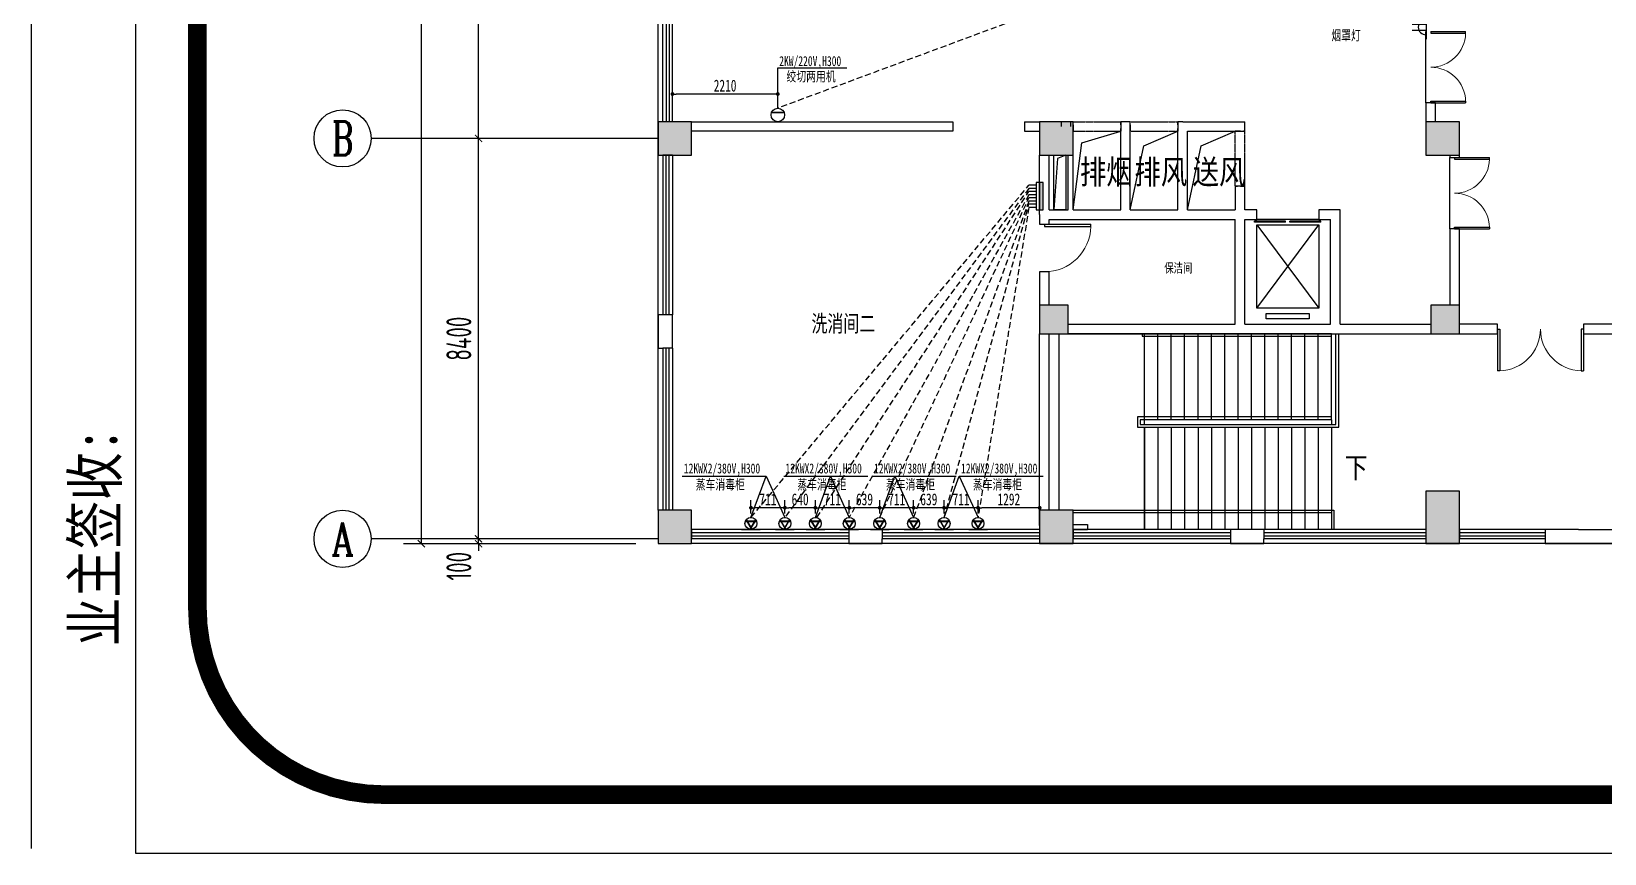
# Model space of a CAD drawing. Header units: inches. Extents: x -584 to 1446124, y -108140 to 99637.
# Drawn here: x 1309996 to 1342978, y 5780 to 23022 of the extents above; entities that cross this region are included whole.
import ezdxf
from ezdxf.enums import TextEntityAlignment as Align

# ---------------------------------------------------------------- set-up
doc = ezdxf.new("R2010")
doc.units = ezdxf.units.IN
doc.header["$MEASUREMENT"] = 0
for name, pattern in [('DASH', [0.35, 0.25, -0.1]), ('DASHED', [0.75, 0.5, -0.25]), ('HIDDEN', [0.375, 0.25, -0.125])]:
    doc.linetypes.add(name, pattern=pattern)
for name, color, linetype in [('AXIS', 3, 'Continuous'), ('AXIS_TEXT', 7, 'Continuous'), ('COLUMN', 6, 'Continuous'), ('DIM_SYMB', 3, 'Continuous'), ('EVTR', 2, 'Continuous'), ('PUB_TEXT', 151, 'Continuous'), ('STAIR', 6, 'Continuous'), ('WALL', 7, 'Continuous'), ('WINDOW', 3, 'Continuous'), ('供排水', 4, 'Continuous'), ('外框', 7, 'Continuous'), ('电位', 1, 'Continuous')]:
    doc.layers.add(name, color=color, linetype=linetype)
doc.styles.add('_TCH_AXIS', font='COMPLEX', dxfattribs={"bigfont": 'GBCBIG'})
doc.styles.add('_TCH_DIM', font='stylu.ttf')
doc.styles.add('_TCH_DIM_T3', font='TSSDENG', dxfattribs={"width": 0.64, "bigfont": 'TSSDCHN'})
doc.styles.add('COMPLEX', font='stylu.ttf')
doc.styles.get("Standard").update_dxf_attribs({"font": '', "width": 0.7, "height": 250})
doc.styles.add('STYLE4', font='', dxfattribs={"width": 0.7, "height": 180})
doc.styles.add('宋体平面', font='', dxfattribs={"width": 0.8})
doc.styles.get('Standard').set_extended_font_data('NSimSun')
doc.styles.get('STYLE4').set_extended_font_data('NSimSun')
doc.styles.get('宋体平面').set_extended_font_data('SimSun')
doc.dimstyles.new('_TCH_ARCH&&150', dxfattribs={"dimtxt": 525, "dimasz": 150, "dimexe": 375, "dimexo": 450, "dimgap": 150, "dimtad": 1, "dimdec": 0, "dimzin": 0, "dimdsep": 46, "dimtxsty": '_TCH_DIM_T3', "dimblk": 'ARCHTICK', "dimcen": 0.09, "dimclrt": 7, "dimazin": 2, "dimtfac": 1, "dimtdec": 0, "dimtix": 1, "dimtmove": 2, "dimatfit": 3, "dimfxl": 0, "dimtolj": 1, "dimtzin": 0, "dimarcsym": 0})
doc.dimstyles.new('电路', dxfattribs={"dimscale": 80, "dimtxt": 2.5, "dimasz": 1, "dimexe": 2, "dimexo": 1, "dimtad": 1, "dimdec": 0, "dimtxsty": 'Standard', "dimblk": 'DOT', "dimcen": 1, "dimclrd": 6, "dimclre": 6, "dimclrt": 6, "dimadec": 0, "dimazin": 0, "dimtfac": 1, "dimtdec": 0, "dimtmove": 0, "dimatfit": 3, "dimfxl": 0, "dimarcsym": 0})

# ---------------------------------------------------------------- blocks, each defined once
blk = doc.blocks.new('_ArchTick')
at = {"color": 0, "linetype": 'ByBlock', "const_width": 0.15}
blk.add_lwpolyline([(-0.5, -0.5), (0.5, 0.5)], dxfattribs=at)
blk = doc.blocks.new('*D61')
at = {"layer": 'AXIS', "color": 0, "lineweight": -2, "transparency": 16777216}
for p, q in [((1322670, 12379), (1318995, 12379)), ((1322670, 12279), (1318995, 12279)), ((1319370, 12379), (1319370, 12529)), ((1319370, 12279), (1319370, 12379)), ((1319370, 12279), (1319370, 12129))]:
    blk.add_line(p, q, dxfattribs=at)
at = {"layer": 'Defpoints', "color": 0, "transparency": 16777216}
for p in [(1319370, 12379), (1323120, 12379), (1323120, 12279)]:
    blk.add_point(p, dxfattribs=at)
at = {"layer": 'AXIS', "color": 0, "lineweight": -2, "transparency": 16777216, "xscale": 150, "yscale": 150, "zscale": 150}
for p, rotation in [((1319370, 12379), 270), ((1319370, 12279), 90)]:
    blk.add_blockref('_ArchTick', p, dxfattribs=dict(at, rotation=rotation))
at = {"layer": 'AXIS', "color": 7, "transparency": 16777216, "insert": (1318957, 11806), "char_height": 525, "attachment_point": 5, "rotation": 90, "style": '_TCH_DIM_T3'}
blk.add_mtext('\\A1;100', dxfattribs=at)
blk = doc.blocks.new('*D62')
at = {"layer": 'AXIS', "color": 0, "lineweight": -2, "transparency": 16777216}
for p, q in [((1322670, 20779), (1318995, 20779)), ((1319370, 12379), (1319370, 20779)), ((1322670, 12379), (1318995, 12379))]:
    blk.add_line(p, q, dxfattribs=at)
at = {"layer": 'Defpoints', "color": 0, "transparency": 16777216}
for p in [(1319370, 20779), (1323120, 20779), (1323120, 12379)]:
    blk.add_point(p, dxfattribs=at)
at = {"layer": 'AXIS', "color": 0, "lineweight": -2, "transparency": 16777216, "xscale": 150, "yscale": 150, "zscale": 150}
for p, rotation in [((1319370, 20779), 90), ((1319370, 12379), 270)]:
    blk.add_blockref('_ArchTick', p, dxfattribs=dict(at, rotation=rotation))
at = {"layer": 'AXIS', "color": 7, "transparency": 16777216, "insert": (1318957, 16579), "char_height": 525, "attachment_point": 5, "rotation": 90, "style": '_TCH_DIM_T3'}
blk.add_mtext('\\A1;8400', dxfattribs=at)
blk = doc.blocks.new('*D63')
at = {"layer": 'AXIS', "color": 0, "lineweight": -2, "transparency": 16777216}
for p, q in [((1322670, 28779), (1318995, 28779)), ((1319370, 20779), (1319370, 28779)), ((1322670, 20779), (1318995, 20779))]:
    blk.add_line(p, q, dxfattribs=at)
at = {"layer": 'Defpoints', "color": 0, "transparency": 16777216}
for p in [(1319370, 28779), (1323120, 28779), (1323120, 20779)]:
    blk.add_point(p, dxfattribs=at)
at = {"layer": 'AXIS', "color": 0, "lineweight": -2, "transparency": 16777216, "xscale": 150, "yscale": 150, "zscale": 150}
for p, rotation in [((1319370, 28779), 90), ((1319370, 20779), 270)]:
    blk.add_blockref('_ArchTick', p, dxfattribs=dict(at, rotation=rotation))
at = {"layer": 'AXIS', "color": 7, "transparency": 16777216, "insert": (1318957, 24779), "char_height": 525, "attachment_point": 5, "rotation": 90, "style": '_TCH_DIM_T3'}
blk.add_mtext('\\A1;8000', dxfattribs=at)
blk = doc.blocks.new('*D72')
at = {"layer": 'AXIS', "color": 0, "lineweight": -2, "transparency": 16777216}
for p, q in [((1322670, 86279), (1317795, 86279)), ((1318170, 12279), (1318170, 86279)), ((1322670, 12279), (1317795, 12279))]:
    blk.add_line(p, q, dxfattribs=at)
at = {"layer": 'Defpoints', "color": 0, "transparency": 16777216}
for p in [(1318170, 86279), (1323120, 86279), (1323120, 12279)]:
    blk.add_point(p, dxfattribs=at)
at = {"layer": 'AXIS', "color": 0, "lineweight": -2, "transparency": 16777216, "xscale": 150, "yscale": 150, "zscale": 150}
for p, rotation in [((1318170, 86279), 90), ((1318170, 12279), 270)]:
    blk.add_blockref('_ArchTick', p, dxfattribs=dict(at, rotation=rotation))
at = {"layer": 'AXIS', "color": 7, "transparency": 16777216, "insert": (1317757, 49279), "char_height": 525, "attachment_point": 5, "rotation": 90, "style": '_TCH_DIM_T3'}
blk.add_mtext('\\A1;74000', dxfattribs=at)
blk = doc.blocks.new('$DorLib2D$00000002')
for p, q in [((-0.5, 0), (-0.5, 0.4875)), ((-0.475, 0.4875), (-0.5, 0.4875)), ((-0.475, 0), (-0.475, 0.4875)), ((0.475, 0), (0.475, 0.4875)), ((0.475, 0.4875), (0.5, 0.4875)), ((0.5, 0), (0.5, 0.4875)), ((-0.5, 0), (-0.475, 0)), ((0.5, 0), (0.475, 0))]:
    blk.add_line(p, q)
at = {"lineweight": 13}
for centre, start, end in [((-0.4875, 0), 0, 88.53072), ((0.4875, 0), 91.46928, 180)]:
    blk.add_arc(centre, 0.4875, start, end, dxfattribs=at)
blk = doc.blocks.new('_AXISO')
blk.add_circle((0, 0), 0.5)
at = {"layer": 'AXIS_TEXT', "style": 'COMPLEX', "width": 1.041667}
blk.add_attdef('A', text='', height=0.56, dxfattribs=at).set_placement((-0.25, -0.28), (0.25, -0.28), align=Align.FIT)
blk = doc.blocks.new('_FZH')
at = {"layer": 'WALL'}
blk.add_lwpolyline([(-0.5, -0.5), (0.5, -0.5), (0.5, 0.5), (-0.5, 0.5)], close=True, dxfattribs=at)
blk.add_solid([(-0.5, -0.5), (0.5, -0.5), (-0.5, 0.5), (0.5, 0.5)], dxfattribs=at)
blk = doc.blocks.new('$DorLib2D$00000001')
for p, q in [((0.45, 0.975), (0.5, 0.975)), ((0.45, 0), (0.45, 0.975)), ((0.5, 0), (0.5, 0.975)), ((0.5, 0), (0.45, 0))]:
    blk.add_line(p, q)
at = {"lineweight": 13}
blk.add_arc((0.475, 0), 0.975, 91.4693, 180, dxfattribs=at)
blk = doc.blocks.new('$DORLIB2D$00000127')
at = {"color": 0}
for points in [[(-0.533, 0.795), (-0.533, 0.69)], [(-0.033, 0.795), (-0.533, 0.795)], [(-0.033, 0.795), (-0.033, 0.69)], [(0.533, 0.795), (0.033, 0.795)], [(0.033, 0.795), (0.033, 0.69)], [(0.533, 0.795), (0.533, 0.69)], [(-0.033, 0.69), (-0.533, 0.69)], [(0.533, 0.69), (0.033, 0.69)], [(0.5, 0.5), (-0.5, 0.5)]]:
    blk.add_lwpolyline(points, dxfattribs=at)
blk = doc.blocks.new('$TCHSYS$WIN2D')
for p, q in [((-0.5, 0.5), (0.5, 0.5)), ((-0.5, 0.5), (-0.5, -0.5)), ((0.5, 0.5), (0.5, -0.5)), ((0.5, 0.1667), (-0.5, 0.1667)), ((0.5, -0.1667), (-0.5, -0.1667)), ((-0.5, -0.5), (0.5, -0.5))]:
    blk.add_line(p, q)
blk = doc.blocks.new('A$C3BCC7316')
at = {"layer": '电位'}
for p, q in [((99, 215), (404, 215)), ((104, 226), (399, 226)), ((0, 0), (503, 0))]:
    blk.add_line(p, q, dxfattribs=at)
blk.add_circle((252, 161), 161, dxfattribs=at)
blk = doc.blocks.new('A$C14B745F9')
at = {"layer": '电位'}
for p, q in [((0, 503), (0, 0)), ((1, 233), (257, 381)), ((257, 122), (1, 270)), ((3, 222), (266, 374)), ((266, 129), (3, 281)), ((215, 404), (215, 99)), ((226, 399), (226, 104))]:
    blk.add_line(p, q, dxfattribs=at)
blk.add_circle((161, 252), 161, dxfattribs=at)
blk = doc.blocks.new('A$C45DF5A34')
at = {"layer": '电位', "color": 4, "rotation": 90}
blk.add_blockref('A$C14B745F9', (503, 0), dxfattribs=at)
blk = doc.blocks.new('A$C719F3E81')
at = {"layer": '电位', "color": 4, "rotation": 180}
blk.add_blockref('A$C45DF5A34', (503, 323), dxfattribs=at)
blk = doc.blocks.new('A$C2F906CB9')
at = {"layer": '电位', "color": 1, "ltscale": 400}
blk.add_blockref('A$C719F3E81', (0, 0), dxfattribs=at)
blk = doc.blocks.new('A$C6BFE34A6')
at = {"layer": '电位', "xscale": 0.777089783281734, "yscale": 0.777089783281734, "zscale": 0.777089783281734}
blk.add_blockref('A$C2F906CB9', (0, 0), dxfattribs=at)
blk = doc.blocks.new('A$C67150746')
at = {"layer": '供排水', "color": 1, "rotation": 270}
blk.add_blockref('A$C6BFE34A6', (0, 391), dxfattribs=at)
blk = doc.blocks.new('A$C51460DDB')
at = {"layer": '电位', "linetype": 'ByBlock', "xscale": -1}
blk.add_blockref('A$C67150746', (251, 0), dxfattribs=at)
blk = doc.blocks.new('A$C75EF68A1')
at = {"layer": 'WALL', "color": 5, "rotation": 180}
blk.add_blockref('A$C51460DDB', (251, 391), dxfattribs=at)
blk = doc.blocks.new('A$C776A0E82')
at = {"layer": '电位', "color": 6}
blk.add_blockref('A$C75EF68A1', (0, 0), dxfattribs=at)
blk = doc.blocks.new('A$C12B31555')
at = {"layer": '电位', "color": 6, "rotation": 270}
blk.add_blockref('A$C776A0E82', (0, 251), dxfattribs=at)
blk = doc.blocks.new('A$C380528E4')
at = {"layer": '电位', "color": 6, "rotation": 180}
blk.add_blockref('A$C12B31555', (391, 251), dxfattribs=at)
blk = doc.blocks.new('_DOT')
at = {"color": 0, "linetype": 'ByBlock'}
blk.add_line((-0.5, 0), (-1, 0), dxfattribs=at)
at = {"color": 0, "linetype": 'ByBlock', "const_width": 0.5}
blk.add_lwpolyline([(-0.25, 0, 1), (0.25, 0, 1)], format="xyb", close=True, dxfattribs=at)
blk = doc.blocks.new('*D551')
at = {"layer": 'Defpoints', "color": 0, "transparency": 16777216}
for p in [(1329842, 13032), (1329842, 12830), (1331134, 12579)]:
    blk.add_point(p, dxfattribs=at)
at = {"layer": '电位', "color": 6, "lineweight": -2, "transparency": 16777216}
for p, q in [((1329842, 12910), (1329842, 13192)), ((1331054, 13032), (1329922, 13032)), ((1331134, 12659), (1331134, 13192))]:
    blk.add_line(p, q, dxfattribs=at)
at = {"layer": '电位', "color": 6, "lineweight": -2, "transparency": 16777216, "xscale": 80, "yscale": 80, "zscale": 80, "rotation": 180}
blk.add_blockref('_DOT', (1329842, 13032), dxfattribs=at)
at = {"layer": '电位', "color": 6, "lineweight": -2, "transparency": 16777216, "xscale": 80, "yscale": 80, "zscale": 80}
blk.add_blockref('_DOT', (1331134, 13032), dxfattribs=at)
at = {"layer": '电位', "color": 6, "transparency": 16777216, "insert": (1330488, 13207), "char_height": 250, "attachment_point": 5}
blk.add_mtext('1292', dxfattribs=at)
blk = doc.blocks.new('*D552')
at = {"layer": 'Defpoints', "color": 0, "transparency": 16777216}
for p in [(1329131, 13032), (1329131, 12830), (1329842, 12830)]:
    blk.add_point(p, dxfattribs=at)
at = {"layer": '电位', "color": 6, "lineweight": -2, "transparency": 16777216}
for p, q in [((1329131, 12910), (1329131, 13192)), ((1329762, 13032), (1329211, 13032)), ((1329842, 12910), (1329842, 13192))]:
    blk.add_line(p, q, dxfattribs=at)
at = {"layer": '电位', "color": 6, "lineweight": -2, "transparency": 16777216, "xscale": 80, "yscale": 80, "zscale": 80, "rotation": 180}
blk.add_blockref('_DOT', (1329131, 13032), dxfattribs=at)
at = {"layer": '电位', "color": 6, "lineweight": -2, "transparency": 16777216, "xscale": 80, "yscale": 80, "zscale": 80}
blk.add_blockref('_DOT', (1329842, 13032), dxfattribs=at)
at = {"layer": '电位', "color": 6, "transparency": 16777216, "insert": (1329486, 13207), "char_height": 250, "attachment_point": 5}
blk.add_mtext('711', dxfattribs=at)
blk = doc.blocks.new('*D553')
at = {"layer": 'Defpoints', "color": 0, "transparency": 16777216}
for p in [(1328492, 13032), (1328492, 12830), (1329131, 12830)]:
    blk.add_point(p, dxfattribs=at)
at = {"layer": '电位', "color": 6, "lineweight": -2, "transparency": 16777216}
for p, q in [((1328492, 12910), (1328492, 13192)), ((1329051, 13032), (1328572, 13032)), ((1329131, 12910), (1329131, 13192))]:
    blk.add_line(p, q, dxfattribs=at)
at = {"layer": '电位', "color": 6, "lineweight": -2, "transparency": 16777216, "xscale": 80, "yscale": 80, "zscale": 80, "rotation": 180}
blk.add_blockref('_DOT', (1328492, 13032), dxfattribs=at)
at = {"layer": '电位', "color": 6, "lineweight": -2, "transparency": 16777216, "xscale": 80, "yscale": 80, "zscale": 80}
blk.add_blockref('_DOT', (1329131, 13032), dxfattribs=at)
at = {"layer": '电位', "color": 6, "transparency": 16777216, "insert": (1328811, 13207), "char_height": 250, "attachment_point": 5}
blk.add_mtext('639', dxfattribs=at)
blk = doc.blocks.new('*D554')
at = {"layer": 'Defpoints', "color": 0, "transparency": 16777216}
for p in [(1327781, 13032), (1327781, 12830), (1328492, 12830)]:
    blk.add_point(p, dxfattribs=at)
at = {"layer": '电位', "color": 6, "lineweight": -2, "transparency": 16777216}
for p, q in [((1327781, 12910), (1327781, 13192)), ((1328412, 13032), (1327861, 13032)), ((1328492, 12910), (1328492, 13192))]:
    blk.add_line(p, q, dxfattribs=at)
at = {"layer": '电位', "color": 6, "lineweight": -2, "transparency": 16777216, "xscale": 80, "yscale": 80, "zscale": 80, "rotation": 180}
blk.add_blockref('_DOT', (1327781, 13032), dxfattribs=at)
at = {"layer": '电位', "color": 6, "lineweight": -2, "transparency": 16777216, "xscale": 80, "yscale": 80, "zscale": 80}
blk.add_blockref('_DOT', (1328492, 13032), dxfattribs=at)
at = {"layer": '电位', "color": 6, "transparency": 16777216, "insert": (1328136, 13207), "char_height": 250, "attachment_point": 5}
blk.add_mtext('711', dxfattribs=at)
blk = doc.blocks.new('*D555')
at = {"layer": 'Defpoints', "color": 0, "transparency": 16777216}
for p in [(1327142, 13032), (1327142, 12830), (1327781, 12830)]:
    blk.add_point(p, dxfattribs=at)
at = {"layer": '电位', "color": 6, "lineweight": -2, "transparency": 16777216}
for p, q in [((1327142, 12910), (1327142, 13192)), ((1327701, 13032), (1327222, 13032)), ((1327781, 12910), (1327781, 13192))]:
    blk.add_line(p, q, dxfattribs=at)
at = {"layer": '电位', "color": 6, "lineweight": -2, "transparency": 16777216, "xscale": 80, "yscale": 80, "zscale": 80, "rotation": 180}
blk.add_blockref('_DOT', (1327142, 13032), dxfattribs=at)
at = {"layer": '电位', "color": 6, "lineweight": -2, "transparency": 16777216, "xscale": 80, "yscale": 80, "zscale": 80}
blk.add_blockref('_DOT', (1327781, 13032), dxfattribs=at)
at = {"layer": '电位', "color": 6, "transparency": 16777216, "insert": (1327461, 13207), "char_height": 250, "attachment_point": 5}
blk.add_mtext('639', dxfattribs=at)
blk = doc.blocks.new('*D556')
at = {"layer": 'Defpoints', "color": 0, "transparency": 16777216}
for p in [(1326431, 13032), (1326431, 12830), (1327142, 12830)]:
    blk.add_point(p, dxfattribs=at)
at = {"layer": '电位', "color": 6, "lineweight": -2, "transparency": 16777216}
for p, q in [((1326431, 12910), (1326431, 13192)), ((1327062, 13032), (1326511, 13032)), ((1327142, 12910), (1327142, 13192))]:
    blk.add_line(p, q, dxfattribs=at)
at = {"layer": '电位', "color": 6, "lineweight": -2, "transparency": 16777216, "xscale": 80, "yscale": 80, "zscale": 80, "rotation": 180}
blk.add_blockref('_DOT', (1326431, 13032), dxfattribs=at)
at = {"layer": '电位', "color": 6, "lineweight": -2, "transparency": 16777216, "xscale": 80, "yscale": 80, "zscale": 80}
blk.add_blockref('_DOT', (1327142, 13032), dxfattribs=at)
at = {"layer": '电位', "color": 6, "transparency": 16777216, "insert": (1326786, 13207), "char_height": 250, "attachment_point": 5}
blk.add_mtext('711', dxfattribs=at)
blk = doc.blocks.new('*D557')
at = {"layer": 'Defpoints', "color": 0, "transparency": 16777216}
for p in [(1325792, 13032), (1325792, 12830), (1326431, 12830)]:
    blk.add_point(p, dxfattribs=at)
at = {"layer": '电位', "color": 6, "lineweight": -2, "transparency": 16777216}
for p, q in [((1325792, 12910), (1325792, 13192)), ((1326351, 13032), (1325872, 13032)), ((1326431, 12910), (1326431, 13192))]:
    blk.add_line(p, q, dxfattribs=at)
at = {"layer": '电位', "color": 6, "lineweight": -2, "transparency": 16777216, "xscale": 80, "yscale": 80, "zscale": 80, "rotation": 180}
blk.add_blockref('_DOT', (1325792, 13032), dxfattribs=at)
at = {"layer": '电位', "color": 6, "lineweight": -2, "transparency": 16777216, "xscale": 80, "yscale": 80, "zscale": 80}
blk.add_blockref('_DOT', (1326431, 13032), dxfattribs=at)
at = {"layer": '电位', "color": 6, "transparency": 16777216, "insert": (1326111, 13207), "char_height": 250, "attachment_point": 5}
blk.add_mtext('640', dxfattribs=at)
blk = doc.blocks.new('*D558')
at = {"layer": 'Defpoints', "color": 0, "transparency": 16777216}
for p in [(1325081, 13032), (1325081, 12830), (1325792, 12830)]:
    blk.add_point(p, dxfattribs=at)
at = {"layer": '电位', "color": 6, "lineweight": -2, "transparency": 16777216}
for p, q in [((1325081, 12910), (1325081, 13192)), ((1325712, 13032), (1325161, 13032)), ((1325792, 12910), (1325792, 13192))]:
    blk.add_line(p, q, dxfattribs=at)
at = {"layer": '电位', "color": 6, "lineweight": -2, "transparency": 16777216, "xscale": 80, "yscale": 80, "zscale": 80, "rotation": 180}
blk.add_blockref('_DOT', (1325081, 13032), dxfattribs=at)
at = {"layer": '电位', "color": 6, "lineweight": -2, "transparency": 16777216, "xscale": 80, "yscale": 80, "zscale": 80}
blk.add_blockref('_DOT', (1325792, 13032), dxfattribs=at)
at = {"layer": '电位', "color": 6, "transparency": 16777216, "insert": (1325436, 13207), "char_height": 250, "attachment_point": 5}
blk.add_mtext('711', dxfattribs=at)
blk = doc.blocks.new('A$C383973DD')
at = {"layer": '电位'}
for p, q in [((0, 0), (0, 503)), ((292, 316), (0, 316)), ((292, 187), (0, 187))]:
    blk.add_line(p, q, dxfattribs=at)
blk.add_arc((0, 252), 161, 270, 90, dxfattribs=at)
blk = doc.blocks.new('A$C7F97516A')
at = {"layer": '电位', "color": 4, "xscale": -1}
blk.add_blockref('A$C383973DD', (292, 0), dxfattribs=at)
blk = doc.blocks.new('A$C624B2101')
at = {"rotation": 180}
blk.add_blockref('A$C7F97516A', (292, 503), dxfattribs=at)
blk = doc.blocks.new('A$C76033D9E')
at = {"layer": '电位', "rotation": 180}
blk.add_blockref('A$C624B2101', (292, 503), dxfattribs=at)
blk = doc.blocks.new('A$C748C3124')
at = {"layer": '电位', "rotation": 90}
blk.add_blockref('A$C76033D9E', (503, 0), dxfattribs=at)
blk = doc.blocks.new('A$C42B0259F')
at = {"layer": '电位', "ltscale": 5, "xscale": -1, "rotation": 180}
blk.add_blockref('A$C748C3124', (0, 292), dxfattribs=at)
blk = doc.blocks.new('A$C46FF7360')
at = {"layer": '供排水', "color": 1, "rotation": 270}
blk.add_blockref('A$C42B0259F', (0, 503), dxfattribs=at)
blk = doc.blocks.new('A$C2916719F')
at = {"layer": '电位', "linetype": 'ByBlock', "rotation": 180}
blk.add_blockref('A$C46FF7360', (292, 503), dxfattribs=at)
blk = doc.blocks.new('A$C03132E9D')
at = {"layer": '电位', "linetype": 'ByBlock', "rotation": 270}
blk.add_blockref('A$C2916719F', (0, 292), dxfattribs=at)
blk = doc.blocks.new('A$C6B0667CD')
at = {"layer": '电位', "rotation": 89.99999999999999}
blk.add_blockref('A$C03132E9D', (292, 0), dxfattribs=at)
blk = doc.blocks.new('A$C1DA46B52')
at = {"layer": '电位', "xscale": -1, "rotation": 180}
blk.add_blockref('A$C6B0667CD', (0, 503), dxfattribs=at)
blk = doc.blocks.new('A$C30686D04')
at = {"layer": 'WALL', "color": 5, "rotation": 90}
blk.add_blockref('A$C1DA46B52', (503, 0), dxfattribs=at)
blk = doc.blocks.new('A$C10C2449B')
at = {"layer": 'WALL', "color": 5, "rotation": 90}
blk.add_blockref('A$C30686D04', (292, 0), dxfattribs=at)
blk = doc.blocks.new('A$C50093F6F')
at = {"layer": '电位', "rotation": 270}
blk.add_blockref('A$C10C2449B', (0, 292), dxfattribs=at)
blk = doc.blocks.new('A$C5F826928')
at = {"layer": '电位', "rotation": 270}
blk.add_blockref('A$C50093F6F', (0, 503), dxfattribs=at)
blk = doc.blocks.new('*D768')
at = {"layer": 'Defpoints', "color": 0, "transparency": 16777216}
for p in [(1323434, 21709), (1323434, 21319), (1325644, 21413)]:
    blk.add_point(p, dxfattribs=at)
at = {"layer": '电位', "color": 6, "lineweight": -2, "transparency": 16777216}
for p, q in [((1323434, 21399), (1323434, 21869)), ((1325644, 21493), (1325644, 21869)), ((1325564, 21709), (1323514, 21709))]:
    blk.add_line(p, q, dxfattribs=at)
at = {"layer": '电位', "color": 6, "lineweight": -2, "transparency": 16777216, "xscale": 80, "yscale": 80, "zscale": 80, "rotation": 180}
blk.add_blockref('_DOT', (1323434, 21709), dxfattribs=at)
at = {"layer": '电位', "color": 6, "lineweight": -2, "transparency": 16777216, "xscale": 80, "yscale": 80, "zscale": 80}
blk.add_blockref('_DOT', (1325644, 21709), dxfattribs=at)
at = {"layer": '电位', "color": 6, "transparency": 16777216, "insert": (1324539, 21884), "char_height": 250, "attachment_point": 5}
blk.add_mtext('2210', dxfattribs=at)

msp = doc.modelspace()

# ---------------------------------------------------------------- hatches: boundary and pattern name
at = {"layer": '电位'}
msp.add_hatch(color=1, dxfattribs=at).paths.add_polyline_path([(1331208.5, 19856.8), (1331134.2, 19856.8), (1331134.2, 19277.3), (1331208.5, 19277.3)])

# ---------------------------------------------------------------- linework, layer by layer
for p, q in [((1323134.2, 12979.5), (1323134.2, 40798.3)), ((1343334.2, 12279.5), (1323834.2, 12279.5))]:
    msp.add_line(p, q)
at = {"linetype": 'DASH'}
msp.add_line((1331534.2, 16679.5), (1331534.2, 12979.5), dxfattribs=at)
for points in [[(1331834.2, 19279.5), (1332017.6, 20689.1), (1332834.2, 20929.5)], [(1333034.2, 19279.5), (1333317.6, 20622.9), (1334034.2, 20929.5)], [(1334234.2, 19279.5), (1334517.6, 20622.9), (1335234.2, 20929.5)], [(1331684.2, 20429.5), (1331511.4, 20360.8), (1331434.2, 19279.5)]]:
    msp.add_lwpolyline(points)
msp.add_lwpolyline([(1331434.2, 20429.5), (1331684.2, 20429.5), (1331684.2, 19279.5), (1331434.2, 19279.5)], close=True)
at = {"layer": 'AXIS'}
for p, q in [((1323119.5, 20779.5), (1317119.5, 20779.5)), ((1323119.5, 12379.5), (1317119.5, 12379.5))]:
    msp.add_line(p, q, dxfattribs=at)
at = {"layer": 'COLUMN'}
for p, q in [((1323234.2, 17079.5), (1323134.2, 17079.5)), ((1323134.2, 17079.5), (1323134.2, 16379.5)), ((1323434.2, 16379.5), (1323434.2, 17079.5)), ((1323134.2, 16379.5), (1323234.2, 16379.5)), ((1327834.2, 12579.5), (1327134.2, 12579.5)), ((1335834.2, 12579.5), (1335134.2, 12579.5)), ((1342434.2, 12579.5), (1341734.2, 12579.5)), ((1327134.2, 12379.5), (1327134.2, 12279.5)), ((1327134.2, 12279.5), (1327834.2, 12279.5)), ((1327834.2, 12279.5), (1327834.2, 12379.5)), ((1335134.2, 12379.5), (1335134.2, 12279.5)), ((1335134.2, 12279.5), (1335834.2, 12279.5)), ((1335834.2, 12279.5), (1335834.2, 12379.5)), ((1341734.2, 12379.5), (1341734.2, 12279.5)), ((1341734.2, 12279.5), (1342434.2, 12279.5))]:
    msp.add_line(p, q, dxfattribs=at)
at = {"layer": 'DIM_SYMB'}
msp.add_lwpolyline([(1337394.2, 13879.5, 0, 0, 0), (1332434.2, 13879.5, 0, 0, 0), (1332434.2, 15779.5, 0, 0, 0), (1336724.2, 15779.5, 104, 0, 0), (1337114.2, 15779.5, 0, 0, 0)], format="xyseb", dxfattribs=at)
at = {"layer": 'EVTR'}
for p, q in [((1335684.2, 17217), (1335684.2, 18967)), ((1335684.2, 18967), (1336984.2, 18967)), ((1335684.2, 17217), (1336984.2, 18967)), ((1335684.2, 18967), (1336984.2, 17217)), ((1336984.2, 18967), (1336984.2, 17217)), ((1336984.2, 17217), (1335684.2, 17217)), ((1335884.2, 16992), (1335884.2, 17104.5)), ((1335884.2, 17104.5), (1336784.2, 17104.5)), ((1336784.2, 16992), (1335884.2, 16992)), ((1336784.2, 17104.5), (1336784.2, 16992))]:
    msp.add_line(p, q, dxfattribs=at)
at = {"layer": 'STAIR'}
for p, q in [((1331534.2, 16679.5), (1331534.2, 12979.5)), ((1333334.2, 16679.5), (1331734.2, 16679.5)), ((1333334.2, 14939.5), (1333334.2, 16679.5)), ((1337254.2, 16679.5), (1333334.2, 16679.5)), ((1333334.2, 14879.5), (1333334.2, 16679.5)), ((1333614.2, 14879.5), (1333614.2, 16679.5)), ((1333894.2, 14879.5), (1333894.2, 16679.5)), ((1334174.2, 14879.5), (1334174.2, 16679.5)), ((1334454.2, 14879.5), (1334454.2, 16679.5)), ((1334734.2, 14879.5), (1334734.2, 16679.5)), ((1335014.2, 14879.5), (1335014.2, 16679.5)), ((1335294.2, 14879.5), (1335294.2, 16679.5)), ((1335574.2, 14879.5), (1335574.2, 16679.5)), ((1335854.2, 14879.5), (1335854.2, 16679.5)), ((1336134.2, 14879.5), (1336134.2, 16679.5)), ((1336414.2, 14879.5), (1336414.2, 16679.5)), ((1336694.2, 14879.5), (1336694.2, 16679.5)), ((1336974.2, 14879.5), (1336974.2, 16679.5)), ((1337254.2, 14879.5), (1337254.2, 16679.5)), ((1337344.2, 14779.5), (1337344.2, 16679.5)), ((1337344.2, 16679.5), (1337404.2, 16679.5)), ((1337404.2, 14719.5), (1337404.2, 16679.5)), ((1337254.2, 14939.5), (1333184.2, 14939.5)), ((1333184.2, 14939.5), (1333184.2, 14719.5)), ((1337254.2, 14879.5), (1333244.2, 14879.5)), ((1333244.2, 14879.5), (1333244.2, 14779.5)), ((1333334.2, 14779.5), (1333334.2, 14879.5)), ((1337254.2, 14879.5), (1333334.2, 14879.5)), ((1337254.2, 14879.5), (1337254.2, 14939.5)), ((1337254.2, 14879.5), (1337254.2, 14779.5)), ((1333184.2, 14719.5), (1337404.2, 14719.5)), ((1333244.2, 14779.5), (1337344.2, 14779.5)), ((1333334.2, 14779.5), (1337254.2, 14779.5)), ((1333334.2, 14719.5), (1333334.2, 12579.5)), ((1333334.2, 12579.5), (1333334.2, 14719.5)), ((1333614.2, 14719.5), (1333614.2, 12579.5)), ((1333894.2, 14719.5), (1333894.2, 12579.5)), ((1334174.2, 14719.5), (1334174.2, 12579.5)), ((1334454.2, 14719.5), (1334454.2, 12579.5)), ((1334734.2, 14719.5), (1334734.2, 12579.5)), ((1335014.2, 14719.5), (1335014.2, 12579.5)), ((1335294.2, 14719.5), (1335294.2, 12579.5)), ((1335574.2, 14719.5), (1335574.2, 12579.5)), ((1335854.2, 14719.5), (1335854.2, 12579.5)), ((1336134.2, 14719.5), (1336134.2, 12579.5)), ((1336414.2, 14719.5), (1336414.2, 12579.5)), ((1336694.2, 14719.5), (1336694.2, 12579.5)), ((1336974.2, 14719.5), (1336974.2, 12579.5)), ((1337254.2, 14719.5), (1337254.2, 12929.5)), ((1331834.2, 12979.5), (1337304.2, 12979.5)), ((1331834.2, 12929.5), (1337254.2, 12929.5)), ((1337254.2, 12929.5), (1337254.2, 12579.5)), ((1337304.2, 12979.5), (1337304.2, 12579.5))]:
    msp.add_line(p, q, dxfattribs=at)
msp.add_lwpolyline([(1333285.8, 16679.5), (1333285.8, 16629.5), (1337254.2, 16629.5), (1337254.2, 16679.5)], dxfattribs=at)
at = {"layer": 'WALL'}
for p, q in [((1339434.2, 21522), (1339234.2, 21522)), ((1339234.2, 21522), (1339234.2, 21129.5)), ((1339434.2, 21129.5), (1339434.2, 21522)), ((1323834.2, 21129.5), (1329314.7, 21129.5)), ((1329314.7, 21129.5), (1329314.7, 20929.5)), ((1330814.7, 21129.5), (1331134.2, 21129.5)), ((1330814.7, 21129.5), (1330814.7, 20929.5)), ((1331584.2, 21129.5), (1331584.2, 21029.5)), ((1331784.2, 21129.5), (1331784.2, 21029.5)), ((1332934.2, 21129.5), (1332834.2, 21129.5)), ((1332834.2, 21129.5), (1332834.2, 20929.5)), ((1333034.2, 21129.5), (1332934.2, 21129.5)), ((1333034.2, 20929.5), (1333034.2, 21129.5)), ((1334134.2, 21129.5), (1334034.2, 21129.5)), ((1334034.2, 21129.5), (1334034.2, 20929.5)), ((1334134.2, 21129.5), (1335434.2, 21129.5)), ((1335434.2, 20929.2), (1335434.2, 21129.5)), ((1329314.7, 20929.5), (1323834.2, 20929.5)), ((1330814.7, 20929.5), (1331134.2, 20929.5)), ((1332834.2, 19279.5), (1332834.2, 20929.5)), ((1333034.2, 19279.5), (1333034.2, 20929.5)), ((1334034.2, 19279.5), (1334034.2, 20929.5)), ((1334234.2, 19279.5), (1334234.2, 20929.5)), ((1334234.2, 20929.5), (1335234.2, 20929.5)), ((1335234.2, 20929.5), (1335234.2, 20929.2)), ((1335234.2, 20929.2), (1335434.2, 20929.2)), ((1331134.2, 19179.5), (1331134.2, 20429.5)), ((1331334.2, 19279.5), (1331334.2, 20429.5)), ((1331734.2, 19279.5), (1331734.2, 20429.5)), ((1331834.2, 19279.5), (1331834.2, 20429.5)), ((1339734.2, 20429.5), (1339734.2, 20379.5)), ((1339734.2, 20379.5), (1339934.2, 20379.5)), ((1339934.2, 20379.5), (1339934.2, 20429.5)), ((1335434.2, 19779.2), (1335234.2, 19779.2)), ((1335234.2, 19779.2), (1335234.2, 19279.5)), ((1335434.2, 19279.5), (1335434.2, 19779.2)), ((1331134.2, 19179.5), (1331134.2, 18979.5)), ((1331334.2, 19279.5), (1331734.2, 19279.5)), ((1331834.2, 19279.5), (1332834.2, 19279.5)), ((1333034.2, 19279.5), (1334034.2, 19279.5)), ((1334234.2, 19279.5), (1335234.2, 19279.5)), ((1335684.2, 19279.5), (1335434.2, 19279.5)), ((1335684.2, 19079.5), (1335684.2, 19279.5)), ((1337434.2, 19279.5), (1336984.2, 19279.5)), ((1336984.2, 19279.5), (1336984.2, 19079.5)), ((1337434.2, 16879.5), (1337434.2, 19279.5)), ((1331134.2, 18979.5), (1331334.2, 18979.5)), ((1331334.2, 18979.5), (1331334.2, 19079.5)), ((1331334.2, 19079.5), (1331734.2, 19079.5)), ((1331734.2, 19079.5), (1332934.2, 19079.5)), ((1332934.2, 19079.5), (1334134.2, 19079.5)), ((1334134.2, 19079.5), (1335234.2, 19079.5)), ((1335234.2, 16879.5), (1335234.2, 19079.5)), ((1335434.2, 19079.5), (1335684.2, 19079.5)), ((1335434.2, 16879.5), (1335434.2, 19079.5)), ((1336984.2, 19079.5), (1337234.2, 19079.5)), ((1337234.2, 16879.5), (1337234.2, 19079.5)), ((1339934.2, 18879.5), (1339734.2, 18879.5)), ((1339734.2, 18879.5), (1339734.2, 17279.5)), ((1339934.2, 17279.5), (1339934.2, 18879.5)), ((1331334.2, 17979.5), (1331134.2, 17979.5)), ((1331134.2, 17979.5), (1331134.2, 17279.5)), ((1331334.2, 17279.5), (1331334.2, 17979.5)), ((1331734.2, 16879.5), (1335234.2, 16879.5)), ((1335434.2, 16879.5), (1337234.2, 16879.5)), ((1337434.2, 16879.5), (1339334.2, 16879.5)), ((1340734.2, 16879.5), (1339934.2, 16879.5)), ((1340734.2, 16679.5), (1340734.2, 16879.5)), ((1343334.2, 16879.5), (1342534.2, 16879.5)), ((1342534.2, 16879.5), (1342534.2, 16679.5)), ((1331134.2, 12979.5), (1331134.2, 16679.5)), ((1331334.2, 12979.5), (1331334.2, 16679.5)), ((1331734.2, 16679.5), (1335334.2, 16679.5)), ((1335334.2, 16679.5), (1337334.2, 16679.5)), ((1337334.2, 16679.5), (1339334.2, 16679.5)), ((1339934.2, 16679.5), (1340734.2, 16679.5)), ((1342534.2, 16679.5), (1343334.2, 16679.5)), ((1331834.2, 12679.5), (1332134.2, 12679.5)), ((1331834.2, 12579.5), (1332134.2, 12579.5)), ((1332134.2, 12679.5), (1332134.2, 12579.5)), ((1342434.2, 12579.5), (1343334.2, 12579.5)), ((1342434.2, 12279.5), (1343734.2, 12279.5))]:
    msp.add_line(p, q, dxfattribs=at)
at = {"layer": 'WINDOW'}
for p, q in [((1339234.2, 21522), (1339234.2, 23022)), ((1339734.2, 18879.5), (1339734.2, 20379.5))]:
    msp.add_line(p, q, dxfattribs=at)
at = {"layer": 'WINDOW', "linetype": 'DASH'}
for p, q in [((1331834.2, 21129.5), (1331834.2, 20929.5)), ((1332834.2, 20929.5), (1332834.2, 21129.5)), ((1333034.2, 21129.5), (1333034.2, 20929.5)), ((1334034.2, 20929.5), (1334034.2, 21129.5)), ((1335434.2, 20929.2), (1335234.2, 20929.2)), ((1335234.2, 19779.2), (1335434.2, 19779.2))]:
    msp.add_line(p, q, dxfattribs=at)
at = {"layer": 'WINDOW', "linetype": 'DASHED'}
for p, q in [((1331834.2, 21129.5, 800), (1332834.2, 21129.5, 800)), ((1333034.2, 21129.5, 800), (1334034.2, 21129.5, 800)), ((1331834.2, 20929.5, 800), (1332834.2, 20929.5, 800)), ((1333034.2, 20929.5, 800), (1334034.2, 20929.5, 800)), ((1335234.2, 19779.2), (1335234.2, 20929.2)), ((1335434.2, 19779.2), (1335434.2, 20929.2))]:
    msp.add_line(p, q, dxfattribs=at)
at = {"layer": '外框', "lineweight": -2}
for p, q in [((1309995.5, 5887.4), (1309995.5, 99636.8)), ((1312186.2, 5779.8), (1312186.2, 99636.8)), ((1446123.6, 5779.8), (1312186.2, 5779.8))]:
    msp.add_line(p, q, dxfattribs=at)
at = {"layer": '外框', "lineweight": -2, "const_width": 391.5}
msp.add_lwpolyline([(1317389.8, 7015.2), (1440720.9, 7015.2, 0.4142136), (1444636.1, 10930.4), (1444636.1, 94453.3, 0.4142136), (1440720.9, 98368.5), (1317389.8, 98368.5, 0.4142136), (1313474.6, 94453.3), (1313474.6, 10930.4, 0.4142136)], format="xyb", close=True, dxfattribs=at)
at = {"layer": '电位', "linetype": 'HIDDEN', "ltscale": 500}
for p, q in [((1333214, 24222.5), (1325644.4, 21413.5)), ((1325081.2, 12830.3), (1330909.8, 19797.8)), ((1330909.8, 19731), (1325791.7, 12830.3)), ((1326462.3, 12826.4), (1330909.8, 19664.1)), ((1330909.8, 19597.2), (1327141.7, 12830.3)), ((1327781.2, 12830.3), (1330909.8, 19530.3)), ((1330909.8, 19463.4), (1328491.7, 12830.3)), ((1329131.2, 12830.3), (1330909.8, 19396.6)), ((1330909.8, 19329.7), (1329841.7, 12830.3))]:
    msp.add_line(p, q, dxfattribs=at)
at = {"layer": '电位', "color": 4}
for p, q in [((1325644.4, 22256.2), (1327088.9, 22256.2)), ((1325644.4, 21413.5), (1325644.4, 22256.2)), ((1323636.4, 13694.1), (1325398.4, 13694.1)), ((1325081.2, 12830.3), (1325398.4, 13694.1)), ((1325398.4, 13694.1), (1325791.7, 12830.3)), ((1325767.5, 13694.1), (1327529.5, 13694.1)), ((1326431.2, 12830.3), (1326748.4, 13694.1)), ((1326748.4, 13694.1), (1327141.7, 12830.3)), ((1327623.7, 13694.1), (1329385.6, 13694.1)), ((1327781.2, 12830.3), (1328098.4, 13694.1)), ((1328098.4, 13694.1), (1328491.7, 12830.3)), ((1329131.2, 12830.3), (1329448.4, 13694.1)), ((1329448.4, 13694.1), (1331210.3, 13694.1)), ((1329448.4, 13694.1), (1329841.7, 12830.3))]:
    msp.add_line(p, q, dxfattribs=at)
at = {"layer": '电位'}
for p, q in [((1331059.8, 19797.8), (1330909.8, 19797.8)), ((1331134.2, 19856.8), (1331134.2, 19277.3)), ((1331059.8, 19731), (1330909.8, 19731)), ((1331059.8, 19664.1), (1330909.8, 19664.1)), ((1331059.8, 19597.2), (1330909.8, 19597.2)), ((1331059.8, 19530.3), (1330909.8, 19530.3)), ((1331059.8, 19463.4), (1330909.8, 19463.4)), ((1331059.8, 19396.6), (1330909.8, 19396.6)), ((1331059.8, 19329.7), (1330909.8, 19329.7))]:
    msp.add_line(p, q, dxfattribs=at)
msp.add_lwpolyline([(1331208.5, 19856.8), (1331059.8, 19856.8), (1331059.8, 19277.3), (1331208.5, 19277.3)], close=True, dxfattribs=at)

# ---------------------------------------------------------------- block references
at = {"layer": 'AXIS'}
ref = msp.add_blockref('_AXISO', (1316519.5, 20779.5), dxfattribs=dict(at, xscale=1200, yscale=1200, zscale=1200))
ref.add_attrib('A', 'B', dxfattribs={"layer": 'AXIS_TEXT', "height": 705.1, "style": '_TCH_AXIS', "width": 0.8}).set_placement((1316291.2, 20427), (1316747.8, 20427), align=Align.FIT)
ref = msp.add_blockref('_AXISO', (1316519.5, 12379.5), dxfattribs=dict(at, xscale=1200, yscale=1200, zscale=1200))
ref.add_attrib('A', 'A', dxfattribs={"layer": 'AXIS_TEXT', "height": 692.8, "style": '_TCH_AXIS', "width": 0.8}).set_placement((1316282, 12033.1), (1316757.1, 12033.1), align=Align.FIT)
at = {"layer": 'COLUMN'}
for p, xscale, yscale, zscale in [((1323484.2, 20779.5), 700, 700, 700), ((1331484.2, 20779.5), 700, 700, 700), ((1339584.2, 20779.5), 700, 700, 700), ((1331434.2, 16979.5), 599.9926758003421, 600.0000007261988, 600.0000007261988), ((1339634.2, 16979.5), 600.0000000318978, 599.9999999998836, 599.9999999998836), ((1339584.2, 12829.5), 700, 1100.000000089058, 1100.000000089058), ((1323484.2, 12629.5), 700, 700, 700), ((1331484.2, 12629.5), 700, 700, 700)]:
    msp.add_blockref('_FZH', p, dxfattribs=dict(at, xscale=xscale, yscale=yscale, zscale=zscale))
at = {"layer": 'WINDOW'}
for name, p, xscale, yscale, zscale, rotation in [('$TCHSYS$WIN2D', (1323334.2, 22779.5), 3300, -200, 3300, 90), ('$DorLib2D$00000002', (1339334.2, 22272), -1500, -1500, -1500, 89.99999999966202), ('$TCHSYS$WIN2D', (1323334.2, 18754.5), -3350, -200, -3350, 90), ('$DorLib2D$00000002', (1339834.2, 19629.5), -1500, -1500, -1500, 89.99999999892391), ('$DorLib2D$00000001', (1331234.2, 18479.5), 1000, -1000, 1000, 89.99999999997331), ('$TCHSYS$WIN2D', (1323334.2, 14679.5), -3400, -200, -3400, 90)]:
    msp.add_blockref(name, p, dxfattribs=dict(at, xscale=xscale, yscale=yscale, zscale=zscale, rotation=rotation))
for name, p, xscale, yscale, zscale in [('$DORLIB2D$00000127', (1336334.2, 19179.5), 1300, -200, 1300), ('$DorLib2D$00000002', (1341634.2, 16779.5), 1800, -1800, 1800), ('$TCHSYS$WIN2D', (1325484.2, 12479.5), -3300, 200, -3300), ('$TCHSYS$WIN2D', (1329484.2, 12479.5), -3300, 200, -3300), ('$TCHSYS$WIN2D', (1333484.2, 12479.5), -3300, 200, -3300), ('$TCHSYS$WIN2D', (1337534.2, 12479.5), -3400, 200, -3400), ('$TCHSYS$WIN2D', (1340834.2, 12479.5), -1800, 200, -1800)]:
    msp.add_blockref(name, p, dxfattribs=dict(at, xscale=xscale, yscale=yscale, zscale=zscale))
at = {"layer": '电位', "xscale": -1, "rotation": 180}
msp.add_blockref('A$C5F826928', (1338942.4, 23364.6), dxfattribs=at)
at = {"layer": '电位', "xscale": 0.8800000001210719, "yscale": 0.8800000000046566, "zscale": 0.88}
msp.add_blockref('A$C3BCC7316', (1325423.1, 21129.5), dxfattribs=at)
at = {"layer": '电位', "color": 6, "xscale": -1, "rotation": 180}
for p in [(1324885.8, 12830.3), (1325596.3, 12830.3), (1326235.8, 12830.3), (1326946.3, 12830.3), (1327585.8, 12830.3), (1328296.3, 12830.3), (1328935.8, 12830.3), (1329646.3, 12830.3)]:
    msp.add_blockref('A$C380528E4', p, dxfattribs=at)

# ---------------------------------------------------------------- texts
at = {"layer": 'PUB_TEXT', "style": '_TCH_DIM', "width": 0.8}
for s, height, p in [('排烟', 506.38, (1331978.6, 19823.1)), ('排风', 506.38, (1333121.8, 19823.1)), ('送风', 506.38, (1334341.6, 19823.1)), ('下', 438.9, (1337530.7, 13652))]:
    msp.add_text(s, height=height, dxfattribs=at).set_placement(p)
at = {"layer": 'WALL', "attachment_point": 1}
for s, insert, char_height, width in [('{\\C0;保洁间}', (1333747.5, 18162.2), 200, 2233.914), ('{\\C0;洗消间二}', (1326349.6, 17070.6), 350, 2141.102)]:
    msp.add_mtext(s, dxfattribs=dict(at, insert=insert, char_height=char_height, width=width))
at = {"layer": '外框', "lineweight": -2, "style": '宋体平面', "width": 0.8}
msp.add_text('业主签收:                                      土建签收:                                     水、电签收:', height=932.804, rotation=90, dxfattribs=at).set_placement((1311789.2, 10127.3))
at = {"layer": '电位', "color": 4, "style": 'STYLE4', "width": 0.7}
for s, p in [('烟罩灯', (1337250.7, 22835.4)), ('2KW/220V,H300', (1325673.8, 22295.4)), ('绞切两用机', (1325826.4, 21974.9)), ('12KWX2/380V,H300', (1323674.1, 13751.8)), ('12KWX2/380V,H300', (1325805.2, 13751.8)), ('12KWX2/380V,H300', (1327661.4, 13751.8)), ('12KWX2/380V,H300', (1329486.1, 13751.8)), ('蒸车消毒柜', (1323923.6, 13416.1)), ('蒸车消毒柜', (1326054.7, 13416.1)), ('蒸车消毒柜', (1327910.9, 13416.1)), ('蒸车消毒柜', (1329735.6, 13416.1))]:
    msp.add_text(s, height=210, rotation=0.01021, dxfattribs=at).set_placement(p)

# ---------------------------------------------------------------- dimensions: what is measured, and where the dimension line sits
at = {"layer": 'AXIS'}
for p1, p2, distance, picture, middle in [((1323119.5, 12279.5), (1323119.5, 86279.5), 4950, '*D72', (1317757, 49279.5)), ((1323119.5, 20779.5), (1323119.5, 28779.5), 3750, '*D63', (1318957, 24779.5)), ((1323119.5, 12379.5), (1323119.5, 20779.5), 3750, '*D62', (1318957, 16579.5))]:
    dim = msp.add_aligned_dim(p1=p1, p2=p2, distance=distance, dimstyle='_TCH_ARCH&&150', dxfattribs=at)
    dim.commit()
    dim.dimension.update_dxf_attribs({"geometry": picture, "text_midpoint": middle})
dim = msp.add_linear_dim(base=(1319369.5, 12379.5), p1=(1323119.5, 12279.5), p2=(1323119.5, 12379.5), angle=90, dimstyle='_TCH_ARCH&&150', dxfattribs=at)
dim.commit()
dim.dimension.update_dxf_attribs({"geometry": '*D61', "text_midpoint": (1318957, 11806.4), "dimtype": 161})
at = {"layer": '电位', "color": 1}
dim = msp.add_linear_dim(base=(1323434.2, 21709), p1=(1325644.4, 21413.5), p2=(1323434.2, 21319.4), dimstyle='电路', dxfattribs=at)
dim.commit()
dim.dimension.update_dxf_attribs({"geometry": '*D768', "text_midpoint": (1324539.3, 21884)})
for base, p1, p2, override, picture, middle in [((1325081.2444933, 13031.5926415), (1325791.7444933, 12830.28176), (1325081.2444933, 12830.28176), {"dimtmove": 1, "dimfxl": 6, "dimfxlon": 1}, '*D558', (1325436.4944933, 13206.5926415)), ((1325791.7445, 13031.5926), (1326431.2445, 12830.2818), (1325791.7445, 12830.2818), {"dimtmove": 1, "dimfxl": 6, "dimfxlon": 1}, '*D557', (1326111.4945, 13206.5926)), ((1326431.2445029, 13031.5926415), (1327141.7445029, 12830.28176), (1326431.2445029, 12830.28176), {"dimtmove": 1, "dimfxl": 6, "dimfxlon": 1}, '*D556', (1326786.4945029, 13206.5926415)), ((1327141.7445, 13031.5926), (1327781.2427, 12830.2835), (1327141.7445, 12830.2818), {"dimtmove": 1, "dimfxl": 6, "dimfxlon": 1}, '*D555', (1327461.4936, 13206.5926)), ((1327781.2427322, 13031.5926415), (1328491.7427322, 12830.2834683), (1327781.2427322, 12830.2834683), {"dimtmove": 1, "dimfxl": 6, "dimfxlon": 1}, '*D554', (1328136.4927322, 13206.5926415)), ((1328491.7427, 13031.5926), (1329131.2419, 12830.2835), (1328491.7427, 12830.2835), {"dimtmove": 1, "dimfxl": 6, "dimfxlon": 1}, '*D553', (1328811.4923, 13206.5926)), ((1329131.2418612, 13031.5926415), (1329841.7418612, 12830.2834683), (1329131.2418612, 12830.2834683), {"dimtmove": 1, "dimfxl": 6, "dimfxlon": 1}, '*D552', (1329486.4918612, 13206.5926415)), ((1329841.7419, 13031.5926), (1331134.1792, 12579.4946), (1329841.7419, 12830.2835), {"dimfxl": 6, "dimfxlon": 1}, '*D551', (1330487.9605, 13206.5926))]:
    dim = msp.add_linear_dim(base=base, p1=p1, p2=p2, dimstyle='电路', override=override, dxfattribs=at)
    dim.commit()
    dim.dimension.update_dxf_attribs({"geometry": picture, "text_midpoint": middle})

doc.saveas('drawing.dxf')
